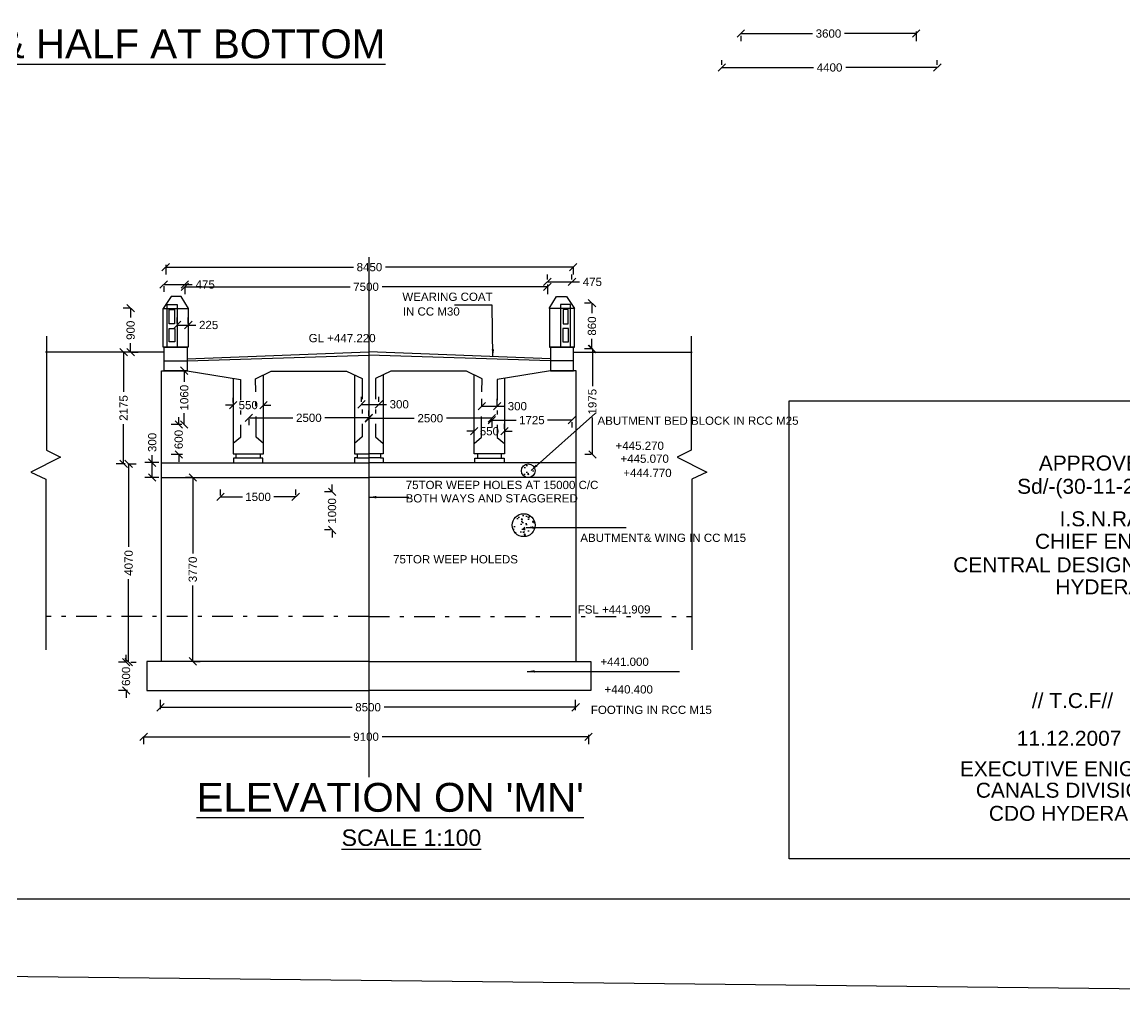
# Model space of a CAD drawing. Header units: metres. Extents: x 244 to 346, y 75 to 149.
# Drawn here: x 284.84 to 311.59, y 75.13 to 98.94 of the extents above; entities that cross this region are included whole.
import ezdxf

# ---------------------------------------------------------------- set-up
doc = ezdxf.new("R2010")
doc.units = ezdxf.units.M
doc.header["$MEASUREMENT"] = 0
doc.linetypes.add('DASHDOT', pattern=[1, 0.5, -0.25, 0, -0.25])
doc.layers.add('DRAWING', color=7, linetype='Continuous')
doc.styles.get("Standard").update_dxf_attribs({"font": 'ARIAL_1.TTF', "height": 0.2})
doc.dimstyles.get("Standard").update_dxf_attribs({"dimtxt": 0.2, "dimasz": 0.18, "dimexe": 0.18, "dimexo": 0.0625, "dimgap": 0.09, "dimtad": 0, "dimdec": 4, "dimzin": 0, "dimdsep": 46, "dimtxsty": 'Standard', "dimblk": 'OBLIQUE', "dimcen": 0.09, "dimclrt": 256, "dimadec": 0, "dimazin": 0, "dimtfac": 1, "dimtdec": 4, "dimtofl": 0, "dimtmove": 0, "dimatfit": 3, "dimfxl": 0, "dimtolj": 1, "dimtzin": 0, "dimarcsym": 0})
picture_1 = doc.add_image_def('image1.jpg', size_in_pixel=(6726, 4650))

# ---------------------------------------------------------------- blocks, each defined once
blk = doc.blocks.new('_Oblique')
at = {"color": 0, "linetype": 'ByBlock', "lineweight": -2}
blk.add_line((-0.5, -0.5), (0.5, 0.5), dxfattribs=at)
blk = doc.blocks.new('*D240')
at = {"layer": 'Defpoints', "color": 0}
for p in [(306.524, 98.777), (302.269, 98.667), (306.524, 98.663)]:
    blk.add_point(p, dxfattribs=at)
at = {"layer": 'DRAWING', "color": 0, "lineweight": -2}
for p, q in [((306.524, 98.715), (306.524, 98.483)), ((302.269, 98.663), (304.008, 98.663)), ((302.269, 98.605), (302.269, 98.483)), ((306.524, 98.663), (304.785, 98.663))]:
    blk.add_line(p, q, dxfattribs=at)
at = {"layer": 'DRAWING', "color": 0, "lineweight": -2, "xscale": 0.18, "yscale": 0.18, "zscale": 0.18, "rotation": 180}
blk.add_blockref('_Oblique', (302.269, 98.663), dxfattribs=at)
at = {"layer": 'DRAWING', "color": 0, "lineweight": -2, "xscale": 0.18, "yscale": 0.18, "zscale": 0.18}
blk.add_blockref('_Oblique', (306.524, 98.663), dxfattribs=at)
at = {"layer": 'DRAWING', "insert": (304.396, 98.663), "char_height": 0.2, "attachment_point": 5}
blk.add_mtext('\\A1;3600', dxfattribs=at)
blk = doc.blocks.new('*D241')
at = {"layer": 'Defpoints', "color": 0}
for p in [(301.81, 97.839), (307.036, 97.84), (307.036, 97.84)]:
    blk.add_point(p, dxfattribs=at)
at = {"layer": 'DRAWING', "color": 0, "lineweight": -2}
for p, q in [((301.81, 97.902), (301.81, 98.02)), ((307.036, 97.902), (307.036, 98.02)), ((301.81, 97.84), (304.031, 97.84)), ((307.036, 97.84), (304.815, 97.84))]:
    blk.add_line(p, q, dxfattribs=at)
at = {"layer": 'DRAWING', "color": 0, "lineweight": -2, "xscale": 0.18, "yscale": 0.18, "zscale": 0.18, "rotation": 180}
blk.add_blockref('_Oblique', (301.81, 97.84), dxfattribs=at)
at = {"layer": 'DRAWING', "color": 0, "lineweight": -2, "xscale": 0.18, "yscale": 0.18, "zscale": 0.18}
blk.add_blockref('_Oblique', (307.036, 97.84), dxfattribs=at)
at = {"layer": 'DRAWING', "insert": (304.423, 97.84), "char_height": 0.2, "attachment_point": 5}
blk.add_mtext('\\A1;4400', dxfattribs=at)
blk = doc.blocks.new('*D321')
at = {"layer": 'Defpoints', "color": 0}
for p in [(288.275, 92.599), (288.785, 92.592), (288.785, 92.579)]:
    blk.add_point(p, dxfattribs=at)
at = {"layer": 'DRAWING', "color": 0, "lineweight": -2}
for p, q in [((288.275, 92.579), (288.785, 92.579)), ((288.785, 92.579), (288.965, 92.579)), ((288.275, 92.536), (288.275, 92.399)), ((288.785, 92.53), (288.785, 92.399))]:
    blk.add_line(p, q, dxfattribs=at)
at = {"layer": 'DRAWING', "color": 0, "lineweight": -2, "xscale": 0.18, "yscale": 0.18, "zscale": 0.18, "rotation": 180}
blk.add_blockref('_Oblique', (288.275, 92.579), dxfattribs=at)
at = {"layer": 'DRAWING', "color": 0, "lineweight": -2, "xscale": 0.18, "yscale": 0.18, "zscale": 0.18}
blk.add_blockref('_Oblique', (288.785, 92.579), dxfattribs=at)
at = {"layer": 'DRAWING', "insert": (289.281, 92.579), "char_height": 0.2, "attachment_point": 5}
blk.add_mtext('\\A1;475', dxfattribs=at)
blk = doc.blocks.new('*D322')
at = {"layer": 'Defpoints', "color": 0}
for p in [(288.604, 91.575), (288.872, 91.596), (288.872, 91.575)]:
    blk.add_point(p, dxfattribs=at)
at = {"layer": 'DRAWING', "color": 0, "lineweight": -2}
for p, q in [((288.604, 91.637), (288.604, 91.776)), ((288.872, 91.637), (288.872, 91.776)), ((288.604, 91.596), (288.872, 91.596)), ((288.872, 91.596), (289.052, 91.596))]:
    blk.add_line(p, q, dxfattribs=at)
at = {"layer": 'DRAWING', "color": 0, "lineweight": -2, "xscale": 0.18, "yscale": 0.18, "zscale": 0.18, "rotation": 180}
blk.add_blockref('_Oblique', (288.604, 91.596), dxfattribs=at)
at = {"layer": 'DRAWING', "color": 0, "lineweight": -2, "xscale": 0.18, "yscale": 0.18, "zscale": 0.18}
blk.add_blockref('_Oblique', (288.872, 91.596), dxfattribs=at)
at = {"layer": 'DRAWING', "insert": (289.365, 91.596), "char_height": 0.2, "attachment_point": 5}
blk.add_mtext('\\A1;225', dxfattribs=at)
blk = doc.blocks.new('*D323')
at = {"layer": 'Defpoints', "color": 0}
for p in [(287.473, 92.002), (287.516, 92.002), (287.456, 90.937)]:
    blk.add_point(p, dxfattribs=at)
at = {"layer": 'DRAWING', "color": 0, "lineweight": -2}
for p, q in [((287.453, 92.002), (287.293, 92.002)), ((287.473, 92.002), (287.473, 91.78)), ((287.473, 90.937), (287.473, 91.159)), ((287.518, 90.937), (287.653, 90.937))]:
    blk.add_line(p, q, dxfattribs=at)
at = {"layer": 'DRAWING', "color": 0, "lineweight": -2, "xscale": 0.18, "yscale": 0.18, "zscale": 0.18}
for p, rotation in [((287.473, 92.002), 90), ((287.473, 90.937), 270)]:
    blk.add_blockref('_Oblique', p, dxfattribs=dict(at, rotation=rotation))
at = {"layer": 'DRAWING', "insert": (287.473, 91.469), "char_height": 0.2, "attachment_point": 5, "rotation": 90}
blk.add_mtext('\\A1;900', dxfattribs=at)
blk = doc.blocks.new('*D324')
at = {"layer": 'Defpoints', "color": 0}
for p in [(287.473, 90.937), (287.303, 88.232), (287.403, 88.232)]:
    blk.add_point(p, dxfattribs=at)
at = {"layer": 'DRAWING', "color": 0, "lineweight": -2}
for p, q in [((287.41, 90.937), (287.123, 90.937)), ((287.303, 90.937), (287.303, 89.976)), ((287.303, 88.232), (287.303, 89.193)), ((287.341, 88.232), (287.123, 88.232))]:
    blk.add_line(p, q, dxfattribs=at)
at = {"layer": 'DRAWING', "color": 0, "lineweight": -2, "xscale": 0.18, "yscale": 0.18, "zscale": 0.18}
for p, rotation in [((287.303, 90.937), 90), ((287.303, 88.232), 270)]:
    blk.add_blockref('_Oblique', p, dxfattribs=dict(at, rotation=rotation))
at = {"layer": 'DRAWING', "insert": (287.303, 89.584), "char_height": 0.2, "attachment_point": 5, "rotation": 90}
blk.add_mtext('\\A1;2175', dxfattribs=at)
blk = doc.blocks.new('*D325')
at = {"layer": 'Defpoints', "color": 0}
for p in [(288.774, 90.489), (288.774, 90.489), (288.774, 89.183)]:
    blk.add_point(p, dxfattribs=at)
at = {"layer": 'DRAWING', "color": 0, "lineweight": -2}
for p, q in [((288.712, 90.489), (288.594, 90.489)), ((288.774, 90.489), (288.774, 90.215)), ((288.774, 89.183), (288.774, 89.457)), ((288.712, 89.183), (288.594, 89.183))]:
    blk.add_line(p, q, dxfattribs=at)
at = {"layer": 'DRAWING', "color": 0, "lineweight": -2, "xscale": 0.18, "yscale": 0.18, "zscale": 0.18}
for p, rotation in [((288.774, 90.489), 90), ((288.774, 89.183), 270)]:
    blk.add_blockref('_Oblique', p, dxfattribs=dict(at, rotation=rotation))
at = {"layer": 'DRAWING', "insert": (288.774, 89.836), "char_height": 0.2, "attachment_point": 5, "rotation": 90}
blk.add_mtext('\\A1;1060', dxfattribs=at)
blk = doc.blocks.new('*D326')
at = {"layer": 'Defpoints', "color": 0}
for p in [(288.712, 89.183), (288.639, 88.457), (288.796, 88.457)]:
    blk.add_point(p, dxfattribs=at)
at = {"layer": 'DRAWING', "color": 0, "lineweight": -2}
for p, q in [((288.639, 89.183), (288.639, 89.363)), ((288.649, 89.183), (288.459, 89.183)), ((288.733, 88.457), (288.459, 88.457)), ((288.639, 88.457), (288.639, 88.277))]:
    blk.add_line(p, q, dxfattribs=at)
at = {"layer": 'DRAWING', "color": 0, "lineweight": -2, "xscale": 0.18, "yscale": 0.18, "zscale": 0.18}
for p, rotation in [((288.639, 89.183), 270), ((288.639, 88.457), 90)]:
    blk.add_blockref('_Oblique', p, dxfattribs=dict(at, rotation=rotation))
at = {"layer": 'DRAWING', "insert": (288.639, 88.82), "char_height": 0.2, "attachment_point": 5, "rotation": 90}
blk.add_mtext('\\A1;600', dxfattribs=at)
blk = doc.blocks.new('*D327')
at = {"layer": 'Defpoints', "color": 0}
for p in [(289.957, 89.654), (290.694, 89.654), (290.694, 89.654)]:
    blk.add_point(p, dxfattribs=at)
at = {"layer": 'DRAWING', "color": 0, "lineweight": -2}
for p, q in [((289.957, 89.654), (289.777, 89.654)), ((289.957, 89.716), (289.957, 89.834)), ((290.694, 89.716), (290.694, 89.834)), ((290.694, 89.654), (290.874, 89.654))]:
    blk.add_line(p, q, dxfattribs=at)
at = {"layer": 'DRAWING', "color": 0, "lineweight": -2, "xscale": 0.18, "yscale": 0.18, "zscale": 0.18}
blk.add_blockref('_Oblique', (289.957, 89.654), dxfattribs=at)
at = {"layer": 'DRAWING', "color": 0, "lineweight": -2, "xscale": 0.18, "yscale": 0.18, "zscale": 0.18, "rotation": 180}
blk.add_blockref('_Oblique', (290.694, 89.654), dxfattribs=at)
at = {"layer": 'DRAWING', "insert": (290.325, 89.654), "char_height": 0.2, "attachment_point": 5}
blk.add_mtext('\\A1;550', dxfattribs=at)
blk = doc.blocks.new('*D328')
at = {"layer": 'Defpoints', "color": 0}
for p in [(290.34, 89.378), (293.249, 89.345), (293.249, 89.334)]:
    blk.add_point(p, dxfattribs=at)
at = {"layer": 'DRAWING', "color": 0, "lineweight": -2}
for p, q in [((290.34, 89.345), (291.405, 89.345)), ((293.249, 89.345), (292.185, 89.345)), ((293.249, 89.396), (293.249, 89.525)), ((290.34, 89.315), (290.34, 89.165))]:
    blk.add_line(p, q, dxfattribs=at)
at = {"layer": 'DRAWING', "color": 0, "lineweight": -2, "xscale": 0.18, "yscale": 0.18, "zscale": 0.18, "rotation": 180}
blk.add_blockref('_Oblique', (290.34, 89.345), dxfattribs=at)
at = {"layer": 'DRAWING', "color": 0, "lineweight": -2, "xscale": 0.18, "yscale": 0.18, "zscale": 0.18}
blk.add_blockref('_Oblique', (293.249, 89.345), dxfattribs=at)
at = {"layer": 'DRAWING', "insert": (291.795, 89.345), "char_height": 0.2, "attachment_point": 5}
blk.add_mtext('\\A1;2500', dxfattribs=at)
blk = doc.blocks.new('*D329')
at = {"layer": 'Defpoints', "color": 0}
for p in [(293.072, 89.669), (293.496, 89.673), (293.496, 89.673)]:
    blk.add_point(p, dxfattribs=at)
at = {"layer": 'DRAWING', "color": 0, "lineweight": -2}
for p, q in [((293.072, 89.732), (293.072, 89.853)), ((293.072, 89.673), (293.496, 89.673)), ((293.496, 89.735), (293.496, 89.853)), ((293.496, 89.673), (293.676, 89.673))]:
    blk.add_line(p, q, dxfattribs=at)
at = {"layer": 'DRAWING', "color": 0, "lineweight": -2, "xscale": 0.18, "yscale": 0.18, "zscale": 0.18, "rotation": 180}
blk.add_blockref('_Oblique', (293.072, 89.673), dxfattribs=at)
at = {"layer": 'DRAWING', "color": 0, "lineweight": -2, "xscale": 0.18, "yscale": 0.18, "zscale": 0.18}
blk.add_blockref('_Oblique', (293.496, 89.673), dxfattribs=at)
at = {"layer": 'DRAWING', "insert": (293.986, 89.673), "char_height": 0.2, "attachment_point": 5}
blk.add_mtext('\\A1;300', dxfattribs=at)
blk = doc.blocks.new('*D330')
at = {"layer": 'Defpoints', "color": 0}
for p in [(293.249, 89.334), (296.231, 89.349), (296.231, 89.334)]:
    blk.add_point(p, dxfattribs=at)
at = {"layer": 'DRAWING', "color": 0, "lineweight": -2}
for p, q in [((293.249, 89.396), (293.249, 89.514)), ((293.249, 89.334), (294.35, 89.334)), ((296.231, 89.334), (295.13, 89.334)), ((296.231, 89.287), (296.231, 89.154))]:
    blk.add_line(p, q, dxfattribs=at)
at = {"layer": 'DRAWING', "color": 0, "lineweight": -2, "xscale": 0.18, "yscale": 0.18, "zscale": 0.18, "rotation": 180}
blk.add_blockref('_Oblique', (293.249, 89.334), dxfattribs=at)
at = {"layer": 'DRAWING', "color": 0, "lineweight": -2, "xscale": 0.18, "yscale": 0.18, "zscale": 0.18}
blk.add_blockref('_Oblique', (296.231, 89.334), dxfattribs=at)
at = {"layer": 'DRAWING', "insert": (294.74, 89.334), "char_height": 0.2, "attachment_point": 5}
blk.add_mtext('\\A1;2500', dxfattribs=at)
blk = doc.blocks.new('*D331')
at = {"layer": 'Defpoints', "color": 0}
for p in [(296.361, 89.627), (295.987, 89.585), (296.361, 89.574)]:
    blk.add_point(p, dxfattribs=at)
at = {"layer": 'DRAWING', "color": 0, "lineweight": -2}
for p, q in [((295.987, 89.648), (295.987, 89.807)), ((295.987, 89.627), (296.361, 89.627)), ((296.361, 89.636), (296.361, 89.807)), ((296.361, 89.627), (296.541, 89.627))]:
    blk.add_line(p, q, dxfattribs=at)
at = {"layer": 'DRAWING', "color": 0, "lineweight": -2, "xscale": 0.18, "yscale": 0.18, "zscale": 0.18, "rotation": 180}
blk.add_blockref('_Oblique', (295.987, 89.627), dxfattribs=at)
at = {"layer": 'DRAWING', "color": 0, "lineweight": -2, "xscale": 0.18, "yscale": 0.18, "zscale": 0.18}
blk.add_blockref('_Oblique', (296.361, 89.627), dxfattribs=at)
at = {"layer": 'DRAWING', "insert": (296.851, 89.627), "char_height": 0.2, "attachment_point": 5}
blk.add_mtext('\\A1;300', dxfattribs=at)
blk = doc.blocks.new('*D332')
at = {"layer": 'Defpoints', "color": 0}
for p in [(295.805, 89.02), (296.542, 89.02), (296.542, 89.02)]:
    blk.add_point(p, dxfattribs=at)
at = {"layer": 'DRAWING', "color": 0, "lineweight": -2}
for p, q in [((295.805, 89.082), (295.805, 89.2)), ((296.542, 89.082), (296.542, 89.2)), ((295.805, 89.02), (295.625, 89.02)), ((296.542, 89.02), (296.722, 89.02))]:
    blk.add_line(p, q, dxfattribs=at)
at = {"layer": 'DRAWING', "color": 0, "lineweight": -2, "xscale": 0.18, "yscale": 0.18, "zscale": 0.18}
blk.add_blockref('_Oblique', (295.805, 89.02), dxfattribs=at)
at = {"layer": 'DRAWING', "color": 0, "lineweight": -2, "xscale": 0.18, "yscale": 0.18, "zscale": 0.18, "rotation": 180}
blk.add_blockref('_Oblique', (296.542, 89.02), dxfattribs=at)
at = {"layer": 'DRAWING', "insert": (296.173, 89.02), "char_height": 0.2, "attachment_point": 5}
blk.add_mtext('\\A1;550', dxfattribs=at)
blk = doc.blocks.new('*D333')
at = {"layer": 'Defpoints', "color": 0}
for p in [(296.231, 89.349), (298.174, 89.3), (298.174, 89.29)]:
    blk.add_point(p, dxfattribs=at)
at = {"layer": 'DRAWING', "color": 0, "lineweight": -2}
for p, q in [((296.231, 89.29), (296.823, 89.29)), ((296.231, 89.287), (296.231, 89.11)), ((298.174, 89.29), (297.583, 89.29)), ((298.174, 89.237), (298.174, 89.11))]:
    blk.add_line(p, q, dxfattribs=at)
at = {"layer": 'DRAWING', "color": 0, "lineweight": -2, "xscale": 0.18, "yscale": 0.18, "zscale": 0.18, "rotation": 180}
blk.add_blockref('_Oblique', (296.231, 89.29), dxfattribs=at)
at = {"layer": 'DRAWING', "color": 0, "lineweight": -2, "xscale": 0.18, "yscale": 0.18, "zscale": 0.18}
blk.add_blockref('_Oblique', (298.174, 89.29), dxfattribs=at)
at = {"layer": 'DRAWING', "insert": (297.203, 89.29), "char_height": 0.2, "attachment_point": 5}
blk.add_mtext('\\A1;1725', dxfattribs=at)
blk = doc.blocks.new('*D334')
at = {"layer": 'Defpoints', "color": 0}
for p in [(298.671, 91.015), (298.732, 91.015), (298.706, 88.459)]:
    blk.add_point(p, dxfattribs=at)
at = {"layer": 'DRAWING', "color": 0, "lineweight": -2}
for p, q in [((298.669, 91.015), (298.491, 91.015)), ((298.671, 91.015), (298.671, 90.117)), ((298.671, 88.459), (298.671, 89.357)), ((298.644, 88.459), (298.491, 88.459))]:
    blk.add_line(p, q, dxfattribs=at)
at = {"layer": 'DRAWING', "color": 0, "lineweight": -2, "xscale": 0.18, "yscale": 0.18, "zscale": 0.18}
for p, rotation in [((298.671, 91.015), 90), ((298.671, 88.459), 270)]:
    blk.add_blockref('_Oblique', p, dxfattribs=dict(at, rotation=rotation))
at = {"layer": 'DRAWING', "insert": (298.671, 89.737), "char_height": 0.2, "attachment_point": 5, "rotation": 90}
blk.add_mtext('\\A1;1975', dxfattribs=at)
blk = doc.blocks.new('*D335')
at = {"layer": 'Defpoints', "color": 0}
for p in [(298.661, 92.126), (298.69, 92.126), (298.671, 91.015)]:
    blk.add_point(p, dxfattribs=at)
at = {"layer": 'DRAWING', "color": 0, "lineweight": -2}
for p, q in [((298.627, 92.126), (298.481, 92.126)), ((298.661, 92.126), (298.661, 91.881)), ((298.661, 91.015), (298.661, 91.26)), ((298.608, 91.015), (298.481, 91.015))]:
    blk.add_line(p, q, dxfattribs=at)
at = {"layer": 'DRAWING', "color": 0, "lineweight": -2, "xscale": 0.18, "yscale": 0.18, "zscale": 0.18}
for p, rotation in [((298.661, 92.126), 90), ((298.661, 91.015), 270)]:
    blk.add_blockref('_Oblique', p, dxfattribs=dict(at, rotation=rotation))
at = {"layer": 'DRAWING', "insert": (298.661, 91.571), "char_height": 0.2, "attachment_point": 5, "rotation": 90}
blk.add_mtext('\\A1;860', dxfattribs=at)
blk = doc.blocks.new('*D336')
at = {"layer": 'Defpoints', "color": 0}
for p in [(297.579, 92.641), (298.176, 92.641), (298.176, 92.641)]:
    blk.add_point(p, dxfattribs=at)
at = {"layer": 'DRAWING', "color": 0, "lineweight": -2}
for p, q in [((297.579, 92.704), (297.579, 92.821)), ((298.176, 92.704), (298.176, 92.821)), ((297.579, 92.641), (298.176, 92.641)), ((298.176, 92.641), (298.356, 92.641))]:
    blk.add_line(p, q, dxfattribs=at)
at = {"layer": 'DRAWING', "color": 0, "lineweight": -2, "xscale": 0.18, "yscale": 0.18, "zscale": 0.18, "rotation": 180}
blk.add_blockref('_Oblique', (297.579, 92.641), dxfattribs=at)
at = {"layer": 'DRAWING', "color": 0, "lineweight": -2, "xscale": 0.18, "yscale": 0.18, "zscale": 0.18}
blk.add_blockref('_Oblique', (298.176, 92.641), dxfattribs=at)
at = {"layer": 'DRAWING', "insert": (298.671, 92.641), "char_height": 0.2, "attachment_point": 5}
blk.add_mtext('\\A1;475', dxfattribs=at)
blk = doc.blocks.new('*D337')
at = {"layer": 'Defpoints', "color": 0}
for p in [(288.785, 92.579), (297.579, 92.641), (297.579, 92.523)]:
    blk.add_point(p, dxfattribs=at)
at = {"layer": 'DRAWING', "color": 0, "lineweight": -2}
for p, q in [((297.579, 92.579), (297.579, 92.343)), ((288.785, 92.523), (292.795, 92.523)), ((288.785, 92.516), (288.785, 92.343)), ((297.579, 92.523), (293.57, 92.523))]:
    blk.add_line(p, q, dxfattribs=at)
at = {"layer": 'DRAWING', "color": 0, "lineweight": -2, "xscale": 0.18, "yscale": 0.18, "zscale": 0.18, "rotation": 180}
blk.add_blockref('_Oblique', (288.785, 92.523), dxfattribs=at)
at = {"layer": 'DRAWING', "color": 0, "lineweight": -2, "xscale": 0.18, "yscale": 0.18, "zscale": 0.18}
blk.add_blockref('_Oblique', (297.579, 92.523), dxfattribs=at)
at = {"layer": 'DRAWING', "insert": (293.182, 92.523), "char_height": 0.2, "attachment_point": 5}
blk.add_mtext('\\A1;7500', dxfattribs=at)
blk = doc.blocks.new('*D338')
at = {"layer": 'Defpoints', "color": 0}
for p in [(288.323, 93.117), (298.205, 93.068), (298.205, 92.999)]:
    blk.add_point(p, dxfattribs=at)
at = {"layer": 'DRAWING', "color": 0, "lineweight": -2}
for p, q in [((288.323, 93.055), (288.323, 92.819)), ((288.323, 92.999), (292.876, 92.999)), ((298.205, 92.999), (293.653, 92.999)), ((298.205, 93.005), (298.205, 92.819))]:
    blk.add_line(p, q, dxfattribs=at)
at = {"layer": 'DRAWING', "color": 0, "lineweight": -2, "xscale": 0.18, "yscale": 0.18, "zscale": 0.18, "rotation": 180}
blk.add_blockref('_Oblique', (288.323, 92.999), dxfattribs=at)
at = {"layer": 'DRAWING', "color": 0, "lineweight": -2, "xscale": 0.18, "yscale": 0.18, "zscale": 0.18}
blk.add_blockref('_Oblique', (298.205, 92.999), dxfattribs=at)
at = {"layer": 'DRAWING', "insert": (293.264, 92.999), "char_height": 0.2, "attachment_point": 5}
blk.add_mtext('\\A1;8450', dxfattribs=at)
blk = doc.blocks.new('*D339')
at = {"layer": 'Defpoints', "color": 0}
for p in [(289.651, 87.397), (291.476, 87.428), (291.476, 87.409)]:
    blk.add_point(p, dxfattribs=at)
at = {"layer": 'DRAWING', "color": 0, "lineweight": -2}
for p, q in [((289.651, 87.459), (289.651, 87.608)), ((291.476, 87.472), (291.476, 87.608)), ((289.651, 87.428), (290.185, 87.428)), ((291.476, 87.428), (290.943, 87.428))]:
    blk.add_line(p, q, dxfattribs=at)
at = {"layer": 'DRAWING', "color": 0, "lineweight": -2, "xscale": 0.18, "yscale": 0.18, "zscale": 0.18, "rotation": 180}
blk.add_blockref('_Oblique', (289.651, 87.428), dxfattribs=at)
at = {"layer": 'DRAWING', "color": 0, "lineweight": -2, "xscale": 0.18, "yscale": 0.18, "zscale": 0.18}
blk.add_blockref('_Oblique', (291.476, 87.428), dxfattribs=at)
at = {"layer": 'DRAWING', "insert": (290.564, 87.428), "char_height": 0.2, "attachment_point": 5}
blk.add_mtext('\\A1;1500', dxfattribs=at)
blk = doc.blocks.new('*D340')
at = {"layer": 'Defpoints', "color": 0}
for p in [(292.407, 87.551), (292.358, 86.627), (292.383, 86.627)]:
    blk.add_point(p, dxfattribs=at)
at = {"layer": 'DRAWING', "color": 0, "lineweight": -2}
for p, q in [((292.358, 87.551), (292.358, 87.731)), ((292.345, 87.551), (292.178, 87.551)), ((292.32, 86.627), (292.178, 86.627)), ((292.358, 86.627), (292.358, 86.447))]:
    blk.add_line(p, q, dxfattribs=at)
at = {"layer": 'DRAWING', "color": 0, "lineweight": -2, "xscale": 0.18, "yscale": 0.18, "zscale": 0.18}
for p, rotation in [((292.358, 87.551), 270), ((292.358, 86.627), 90)]:
    blk.add_blockref('_Oblique', p, dxfattribs=dict(at, rotation=rotation))
at = {"layer": 'DRAWING', "insert": (292.358, 87.089), "char_height": 0.2, "attachment_point": 5, "rotation": 90}
blk.add_mtext('\\A1;1000', dxfattribs=at)
blk = doc.blocks.new('*D341')
at = {"layer": 'Defpoints', "color": 0}
for p in [(287.998, 88.259), (288.218, 88.259), (288.218, 87.899)]:
    blk.add_point(p, dxfattribs=at)
at = {"layer": 'DRAWING', "color": 0, "lineweight": -2}
for p, q in [((287.998, 88.259), (287.998, 88.439)), ((288.156, 88.259), (287.818, 88.259)), ((287.998, 87.899), (287.998, 88.259)), ((288.156, 87.899), (287.818, 87.899))]:
    blk.add_line(p, q, dxfattribs=at)
at = {"layer": 'DRAWING', "color": 0, "lineweight": -2, "xscale": 0.18, "yscale": 0.18, "zscale": 0.18}
for p, rotation in [((287.998, 88.259), 90), ((287.998, 87.899), 270)]:
    blk.add_blockref('_Oblique', p, dxfattribs=dict(at, rotation=rotation))
at = {"layer": 'DRAWING', "insert": (287.998, 88.749), "char_height": 0.2, "attachment_point": 5, "rotation": 90}
blk.add_mtext('\\A1;300', dxfattribs=at)
blk = doc.blocks.new('*D342')
at = {"layer": 'Defpoints', "color": 0}
for p in [(287.341, 88.232), (287.417, 83.422), (287.425, 83.422)]:
    blk.add_point(p, dxfattribs=at)
at = {"layer": 'DRAWING', "color": 0, "lineweight": -2}
for p, q in [((287.403, 88.232), (287.605, 88.232)), ((287.425, 88.232), (287.425, 86.219)), ((287.425, 83.422), (287.425, 85.435)), ((287.48, 83.422), (287.605, 83.422))]:
    blk.add_line(p, q, dxfattribs=at)
at = {"layer": 'DRAWING', "color": 0, "lineweight": -2, "xscale": 0.18, "yscale": 0.18, "zscale": 0.18}
for p, rotation in [((287.425, 88.232), 90), ((287.425, 83.422), 270)]:
    blk.add_blockref('_Oblique', p, dxfattribs=dict(at, rotation=rotation))
at = {"layer": 'DRAWING', "insert": (287.425, 85.827), "char_height": 0.2, "attachment_point": 5, "rotation": 90}
blk.add_mtext('\\A1;4070', dxfattribs=at)
blk = doc.blocks.new('*D343')
at = {"layer": 'Defpoints', "color": 0}
for p in [(289.003, 87.899), (288.917, 83.441), (288.98, 83.441)]:
    blk.add_point(p, dxfattribs=at)
at = {"layer": 'DRAWING', "color": 0, "lineweight": -2}
for p, q in [((288.941, 87.899), (288.8, 87.899)), ((288.98, 87.899), (288.98, 86.058)), ((288.98, 83.441), (288.98, 85.282)), ((288.979, 83.441), (289.16, 83.441))]:
    blk.add_line(p, q, dxfattribs=at)
at = {"layer": 'DRAWING', "color": 0, "lineweight": -2, "xscale": 0.18, "yscale": 0.18, "zscale": 0.18}
for p, rotation in [((288.98, 87.899), 90), ((288.98, 83.441), 270)]:
    blk.add_blockref('_Oblique', p, dxfattribs=dict(at, rotation=rotation))
at = {"layer": 'DRAWING', "insert": (288.98, 85.67), "char_height": 0.2, "attachment_point": 5, "rotation": 90}
blk.add_mtext('\\A1;3770', dxfattribs=at)
blk = doc.blocks.new('*D344')
at = {"layer": 'Defpoints', "color": 0}
for p in [(287.417, 83.422), (287.362, 82.733), (287.461, 82.733)]:
    blk.add_point(p, dxfattribs=at)
at = {"layer": 'DRAWING', "color": 0, "lineweight": -2}
for p, q in [((287.362, 83.422), (287.362, 83.602)), ((287.355, 83.422), (287.182, 83.422)), ((287.398, 82.733), (287.182, 82.733)), ((287.362, 82.733), (287.362, 82.553))]:
    blk.add_line(p, q, dxfattribs=at)
at = {"layer": 'DRAWING', "color": 0, "lineweight": -2, "xscale": 0.18, "yscale": 0.18, "zscale": 0.18}
for p, rotation in [((287.362, 83.422), 270), ((287.362, 82.733), 90)]:
    blk.add_blockref('_Oblique', p, dxfattribs=dict(at, rotation=rotation))
at = {"layer": 'DRAWING', "insert": (287.362, 83.078), "char_height": 0.2, "attachment_point": 5, "rotation": 90}
blk.add_mtext('\\A1;600', dxfattribs=at)
blk = doc.blocks.new('*D345')
at = {"layer": 'Defpoints', "color": 0}
for p in [(288.198, 82.222), (298.265, 82.327), (298.265, 82.199)]:
    blk.add_point(p, dxfattribs=at)
at = {"layer": 'DRAWING', "color": 0, "lineweight": -2}
for p, q in [((288.198, 82.284), (288.198, 82.507)), ((298.265, 82.261), (298.265, 82.507)), ((288.198, 82.327), (292.843, 82.327)), ((298.265, 82.327), (293.62, 82.327))]:
    blk.add_line(p, q, dxfattribs=at)
at = {"layer": 'DRAWING', "color": 0, "lineweight": -2, "xscale": 0.18, "yscale": 0.18, "zscale": 0.18, "rotation": 180}
blk.add_blockref('_Oblique', (288.198, 82.327), dxfattribs=at)
at = {"layer": 'DRAWING', "color": 0, "lineweight": -2, "xscale": 0.18, "yscale": 0.18, "zscale": 0.18}
blk.add_blockref('_Oblique', (298.265, 82.327), dxfattribs=at)
at = {"layer": 'DRAWING', "insert": (293.231, 82.327), "char_height": 0.2, "attachment_point": 5}
blk.add_mtext('\\A1;8500', dxfattribs=at)
blk = doc.blocks.new('*D346')
at = {"layer": 'Defpoints', "color": 0}
for p in [(287.788, 81.68), (298.575, 81.72), (298.575, 81.613)]:
    blk.add_point(p, dxfattribs=at)
at = {"layer": 'DRAWING', "color": 0, "lineweight": -2}
for p, q in [((287.788, 81.617), (287.788, 81.433)), ((287.788, 81.613), (292.793, 81.613)), ((298.575, 81.613), (293.57, 81.613)), ((298.575, 81.658), (298.575, 81.433))]:
    blk.add_line(p, q, dxfattribs=at)
at = {"layer": 'DRAWING', "color": 0, "lineweight": -2, "xscale": 0.18, "yscale": 0.18, "zscale": 0.18, "rotation": 180}
blk.add_blockref('_Oblique', (287.788, 81.613), dxfattribs=at)
at = {"layer": 'DRAWING', "color": 0, "lineweight": -2, "xscale": 0.18, "yscale": 0.18, "zscale": 0.18}
blk.add_blockref('_Oblique', (298.575, 81.613), dxfattribs=at)
at = {"layer": 'DRAWING', "insert": (293.182, 81.613), "char_height": 0.2, "attachment_point": 5}
blk.add_mtext('\\A1;9100', dxfattribs=at)

msp = doc.modelspace()

# ---------------------------------------------------------------- hatches: boundary and pattern name
at = {"layer": 'DRAWING'}
h = msp.add_hatch(dxfattribs=at)
h.set_pattern_fill('AR-CONC', color=256, scale=0.05, style=0)
h.set_pattern_definition([(50, (0, 0), (0.3586301, -0.03137607), [0.0375, -0.4125]), (355, (0, 0), (-0.06937567, 0.37609607), [0.03, -0.33]), (100.4514, (0.0299, -0.0026), (0.2892547, 0.34471977), [0.0318701, -0.35057106]), (46.1842, (0, 0.1), (0.5336205, -0.0827595), [0.05625, -0.61875]), (96.6356, (0.04447, 0.0931), (0.46733135, 0.4870589), [0.0478051, -0.5258565]), (351.1842, (0, 0.1), (0.467331, 0.4870593), [0.045, -0.495]), (21, (0.05, 0.075), (0.29845353, -0.20130945), [0.0375, -0.4125]), (326, (0.05, 0.075), (0.12165767, 0.36257502), [0.03, -0.33]), (71.4514, (0.07487, 0.05822), (0.4201113, 0.16126525), [0.0318701, -0.35057106]), (37.5, (0, 0), (0.00607993, 0.166446927), [0, -0.326, 0, -0.335, 0, -0.33125]), (7.5, (0, 0), (0.13153477, 0.19720586), [0, -0.191, 0, -0.3185, 0, -0.12625]), (327.5, (-0.1115, 0), (0.26691122, -0.011277436), [0, -0.125, 0, -0.39, 0, -0.5175]), (317.5, (-0.1615, 0), (0.29159308, 0.05005249), [0, -0.1625, 0, -0.259, 0, -0.3675])])
h.paths.add_polyline_path([(297.28164, 88.06304, 1), (296.95003, 88.06304, 0.37227619), (297.09183, 87.89899), (297.13984, 87.89899, 0.37227619)])
h.paths.add_polyline_path([(296.72734, 86.74293, 1), (297.28353, 86.74293, 1)])

# ---------------------------------------------------------------- linework, layer by layer
for p, q in [((293.24932, 83.44099), (287.86947, 83.44099)), ((287.86947, 83.44099), (287.86947, 82.73479)), ((293.24932, 83.44099), (298.62918, 83.44099)), ((298.62918, 83.44099), (298.62918, 82.73479)), ((287.86947, 82.73479), (293.24932, 82.73479)), ((298.62918, 82.73479), (293.24932, 82.73479))]:
    msp.add_line(p, q, dxfattribs=at)
for points in [[(247.31828, 144.15596), (340.94836, 144.15596), (340.94836, 77.67282), (247.31828, 77.67282)], [(288.25862, 91.99913), (288.87349, 91.99913), (288.69754, 92.2917), (288.45393, 92.2917)], [(298.24002, 91.99913), (297.62516, 91.99913), (297.8011, 92.2917), (298.04471, 92.2917)], [(288.35549, 92.09107), (288.60435, 92.09107), (288.60435, 91.05887), (288.35549, 91.05887)], [(298.14316, 92.09107), (297.8943, 92.09107), (297.8943, 91.05887), (298.14316, 91.05887)], [(288.87163, 91.05887), (288.25862, 91.05887), (288.25862, 91.99913), (288.87163, 91.99913)], [(288.41127, 91.97285), (288.53761, 91.97285), (288.53761, 91.62714), (288.41127, 91.62714)], [(297.62702, 91.05887), (298.24002, 91.05887), (298.24002, 91.99913), (297.62702, 91.99913)], [(298.08737, 91.97285), (297.96103, 91.97285), (297.96103, 91.62714), (298.08737, 91.62714)], [(288.40662, 91.51053), (288.54346, 91.51053), (288.54346, 91.18804), (288.40662, 91.18804)], [(298.09203, 91.51053), (297.95518, 91.51053), (297.95518, 91.18804), (298.09203, 91.18804)], [(288.84712, 90.48889), (288.28871, 90.48889), (288.28871, 91.05887), (288.84712, 91.05887)], [(297.65153, 90.48889), (298.20994, 90.48889), (298.20994, 91.05887), (297.65153, 91.05887)], [(303.44407, 89.7567), (318.99906, 89.7567), (318.99906, 78.65133), (303.44407, 78.65133)], [(289.96486, 88.25543), (290.6816, 88.25543), (290.6816, 88.36594), (289.96486, 88.36594)], [(290.03188, 88.47497), (290.6155, 88.47497), (290.6155, 88.36594), (290.03188, 88.36594)], [(296.53378, 88.25543), (295.81704, 88.25543), (295.81704, 88.36594), (296.53378, 88.36594)], [(296.46676, 88.47497), (295.88315, 88.47497), (295.88315, 88.36594), (296.46676, 88.36594)]]:
    msp.add_lwpolyline(points, close=True, dxfattribs=at)
for points in [[(293.24932, 93.24078), (293.24932, 80.63586)], [(285.43493, 91.32745), (285.43493, 88.56196), (285.77268, 88.39337), (285.05188, 88.02886), (285.41684, 87.85572), (285.41684, 83.72203)], [(301.06371, 91.32745), (301.06371, 88.56196), (300.72596, 88.39337), (301.44676, 88.02886), (301.0818, 87.85572), (301.0818, 83.72203)], [(288.28871, 90.93692), (285.4094, 90.93692)], [(288.84712, 90.77388), (293.24932, 90.94316)], [(297.65153, 90.77388), (293.24932, 90.94316)], [(298.20994, 90.93692), (301.08925, 90.93692)], [(288.28871, 90.72408), (288.84712, 90.72408), (293.24932, 90.86128)], [(298.20994, 90.72408), (297.65153, 90.72408), (293.24932, 90.86128)], [(288.21805, 88.25895), (288.21805, 90.48889), (288.84712, 90.48889), (290.13778, 90.27703)], [(290.50456, 90.29274), (290.87978, 90.47735), (292.7117, 90.47735), (293.08872, 90.2985)], [(295.99408, 90.29274), (295.61886, 90.47735), (293.78694, 90.47735), (293.40992, 90.2985)], [(298.28059, 88.25895), (298.28059, 90.48889), (297.65153, 90.48889), (296.36087, 90.27703)], [(289.95704, 90.3067), (289.95704, 88.47497), (290.6939, 88.47497)], [(290.6939, 88.47497), (290.6939, 90.37436)], [(292.90021, 90.38792), (292.90021, 88.47262), (293.24932, 88.47262)], [(293.59843, 90.38792), (293.59843, 88.47262), (293.24932, 88.47262)], [(295.80474, 88.47497), (295.80474, 90.37436)], [(296.54161, 90.3067), (296.54161, 88.47497), (295.80474, 88.47497)], [(292.96672, 88.37516), (292.89869, 88.37516), (292.89869, 88.25543)], [(292.96672, 88.47262), (292.96672, 88.37516), (293.24932, 88.37516)], [(293.53192, 88.47262), (293.53192, 88.37516), (293.24932, 88.37516)], [(293.53192, 88.37516), (293.59996, 88.37516), (293.59996, 88.25543)], [(288.21805, 87.89899), (288.21805, 88.25543), (293.24932, 88.25543)], [(298.28059, 87.89899), (298.28059, 88.25543), (293.24932, 88.25543)], [(288.21805, 83.44099), (288.21805, 87.89899), (293.24932, 87.89899)], [(298.28059, 83.44099), (298.28059, 87.89899), (293.24932, 87.89899)]]:
    msp.add_lwpolyline(points, dxfattribs=at)
at = {"layer": 'DRAWING', "linetype": 'DASHDOT'}
for points in [[(290.13778, 90.27703), (290.13778, 88.87044), (289.95704, 88.7227)], [(290.6939, 88.7227), (290.51941, 88.87758), (290.50456, 90.29274)], [(293.08872, 90.2985), (293.08872, 88.88517), (292.90021, 88.71945)], [(293.40992, 90.2985), (293.40992, 88.88517), (293.59843, 88.71945)], [(295.80474, 88.7227), (295.97924, 88.87758), (295.99408, 90.29274)], [(296.36087, 90.27703), (296.36087, 88.87044), (296.54161, 88.7227)], [(293.24932, 84.5252), (285.41684, 84.5252)], [(293.24932, 84.5252), (301.0818, 84.5252)]]:
    msp.add_lwpolyline(points, dxfattribs=at)
at = {"layer": 'DRAWING'}
for centre, radius in [((297.11584, 88.06304), 0.1658), ((297.00544, 86.74293), 0.2781)]:
    msp.add_circle(centre, radius, dxfattribs=at)

# ---------------------------------------------------------------- texts
for s, height, p in [('%%UHALF PLAN AT TOP & HALF AT BOTTOM', 0.7, (274.85263, 98.06524)), ('WEARING COAT', 0.2, (294.06231, 92.18204)), ('IN CC M30', 0.2, (294.07251, 91.825)), ('GL +447.220', 0.2, (291.79128, 91.17935)), ('ABUTMENT BED BLOCK IN RCC M25', 0.2, (298.79521, 89.1768)), ('+445.270', 0.2, (299.23249, 88.56943)), ('+445.070', 0.2, (299.35243, 88.25496)), ('APPROVED ', 0.362777, (309.49806, 88.0687)), ('+444.770', 0.2, (299.41991, 87.91053)), ('75TOR WEEP HOLES AT 15000 C/C', 0.2, (294.1439, 87.61845)), (' Sd/-(30-11-2007)', 0.362777, (308.83151, 87.504)), ('BOTH WAYS AND STAGGERED', 0.2, (294.14203, 87.29436)), (' I.S.N.RAJU.', 0.362777, (309.86101, 86.71615)), ('ABUTMENT& WING IN CC M15', 0.2, (298.37837, 86.3369)), ('CHIEF ENGINEER ', 0.362777, (309.40478, 86.17104)), ('75TOR WEEP HOLEDS', 0.2, (293.83761, 85.8159)), ('CENTRAL DESIGNS ORGANISATION', 0.362777, (307.42058, 85.60167)), ('HYDERABAD.', 0.362777, (309.89967, 85.06609)), ('FSL +441.909', 0.2, (298.31586, 84.6)), ('  +441.000', 0.2, (298.71116, 83.33143)), ('  +440.400', 0.2, (298.8098, 82.66128)), ('// T.C.F//', 0.362777, (309.32861, 82.30978)), ('FOOTING IN RCC M15', 0.2, (298.63376, 82.16535)), ('11.12.2007', 0.362777, (308.96349, 81.3942)), ('EXECUTIVE ENIGNEER,', 0.362777, (307.58203, 80.65507)), ("%%UELEVATION ON 'MN'", 0.7, (289.07124, 79.79355)), ('CANALS DIVISION II,', 0.362777, (307.96997, 80.13498)), ('CDO HYDERABAD.', 0.362777, (308.28643, 79.57418)), ('%%USCALE 1:100', 0.4, (292.58969, 78.9653))]:
    msp.add_text(s, height=height, dxfattribs=at).set_placement(p)

# ---------------------------------------------------------------- dimensions: what is measured, and where the dimension line sits
for base, p1, p2, text, picture, middle in [((306.52426, 98.66312), (302.2685, 98.66749), (306.52426, 98.77717), '3600', '*D240', (304.39638, 98.66312)), ((307.03605, 97.83953), (301.80968, 97.83905), (307.03605, 97.83953), '4400', '*D241', (304.42286, 97.83953)), ((298.20524, 92.99912), (288.32314, 93.11729), (298.20524, 93.06776), '8450', '*D338', (293.26419, 92.99912)), ((298.17573, 92.64126), (297.57939, 92.64126), (298.17573, 92.64126), '475', '*D336', (298.67144, 92.64126)), ((288.78544, 92.57855), (288.27465, 92.59896), (288.78544, 92.59215), '475', '*D321', (289.28116, 92.57855)), ((297.57939, 92.52287), (288.78544, 92.57855), (297.57939, 92.64126), '7500', '*D337', (293.18242, 92.52287)), ((288.87163, 91.59624), (288.60435, 91.57497), (288.87163, 91.57497), '225', '*D322', (289.36503, 91.59624)), ((290.6939, 89.6536), (289.95704, 89.6536), (290.6939, 89.6536), '550', '*D327', (290.32547, 89.6536)), ((293.49559, 89.67285), (293.07244, 89.66905), (293.49559, 89.67285), '300', '*D329', (293.98612, 89.67285)), ((296.36087, 89.62673), (295.98666, 89.58516), (296.36087, 89.57374), '300', '*D331', (296.8514, 89.62673)), ((293.24932, 89.34498), (290.34049, 89.37772), (293.24932, 89.33356), '2500', '*D328', (291.79491, 89.34498)), ((296.23088, 89.33413), (293.24932, 89.33356), (296.23088, 89.34921), '2500', '*D330', (294.7401, 89.33413)), ((298.17428, 89.29018), (296.23088, 89.34921), (298.17428, 89.29982), '1725', '*D333', (297.20258, 89.29018)), ((296.54161, 89.01981), (295.80474, 89.01981), (296.54161, 89.01981), '550', '*D332', (296.17317, 89.01981)), ((291.47643, 87.42754), (289.65132, 87.39675), (291.47643, 87.40907), '1500', '*D339', (290.56388, 87.42754)), ((298.26473, 82.32667), (288.19824, 82.22197), (298.26473, 82.19894), '8500', '*D345', (293.23149, 82.32667)), ((298.57549, 81.61279), (287.78754, 81.67987), (298.57549, 81.72012), '9100', '*D346', (293.18151, 81.61279))]:
    dim = msp.add_linear_dim(base=base, p1=p1, p2=p2, text=text, dimstyle='Standard', dxfattribs=at)
    dim.commit()
    dim.dimension.update_dxf_attribs({"geometry": picture, "text_midpoint": middle})
for base, p1, p2, text, picture, middle in [((287.47283, 92.00191), (287.45573, 90.93692), (287.51558, 92.00191), '900', '*D323', (287.47283, 91.46941)), ((298.66075, 92.12581), (298.67083, 91.01524), (298.68984, 92.12581), '860', '*D335', (298.66075, 91.57052)), ((287.30305, 88.23201), (287.47283, 90.93692), (287.40309, 88.23201), '2175', '*D324', (287.30305, 89.58446)), ((298.67083, 91.01524), (298.70606, 88.45924), (298.73197, 91.01524), '1975', '*D334', (298.67083, 89.73724)), ((288.77419, 90.48889), (288.77419, 89.18291), (288.77419, 90.48889), '1060', '*D325', (288.77419, 89.8359)), ((288.63875, 88.45672), (288.71169, 89.18291), (288.79581, 88.45672), '600', '*D326', (288.63875, 88.81982)), ((287.99799, 88.25895), (288.21805, 87.89899), (288.21805, 88.25895), '300', '*D341', (287.99799, 88.74948)), ((287.42543, 83.42194), (287.34059, 88.23201), (287.41713, 83.42194), '4070', '*D342', (287.42543, 85.82698)), ((288.97978, 83.44099), (289.00328, 87.89899), (288.91681, 83.44099), '3770', '*D343', (288.97978, 85.66999)), ((292.35816, 86.62696), (292.40748, 87.55071), (292.38282, 86.62696), '1000', '*D340', (292.35816, 87.08883)), ((287.36236, 82.73345), (287.41713, 83.42194), (287.46064, 82.73345), '600', '*D344', (287.36236, 83.0777))]:
    dim = msp.add_linear_dim(base=base, p1=p1, p2=p2, angle=90, text=text, dimstyle='Standard', dxfattribs=at)
    dim.commit()
    dim.dimension.update_dxf_attribs({"geometry": picture, "text_midpoint": middle})

# ---------------------------------------------------------------- pictures from other files: only their frames are drawn
image = msp.add_image(picture_1, insert=(243.62118, 76.23935), size_in_units=(101.19975, 69.96415), rotation=-0.6257928, dxfattribs=dict(fade=30))
image.dxf.flags = 7

# ---------------------------------------------------------------- leaders
for points in [[(296.26, 90.82739), (296.23782, 92.08085), (295.32787, 92.08085)], [(297.18464, 88.07258), (298.74994, 89.46123)], [(293.24932, 87.4211), (294.22286, 87.4211)], [(297.06283, 86.68762), (299.48914, 86.68762)], [(297.08925, 83.19768), (300.78109, 83.19768)]]:
    msp.add_leader(points, dimstyle='Standard', override={"dimgap": 0.09, "dimtad": 0}, dxfattribs=at)

doc.saveas('drawing.dxf')
